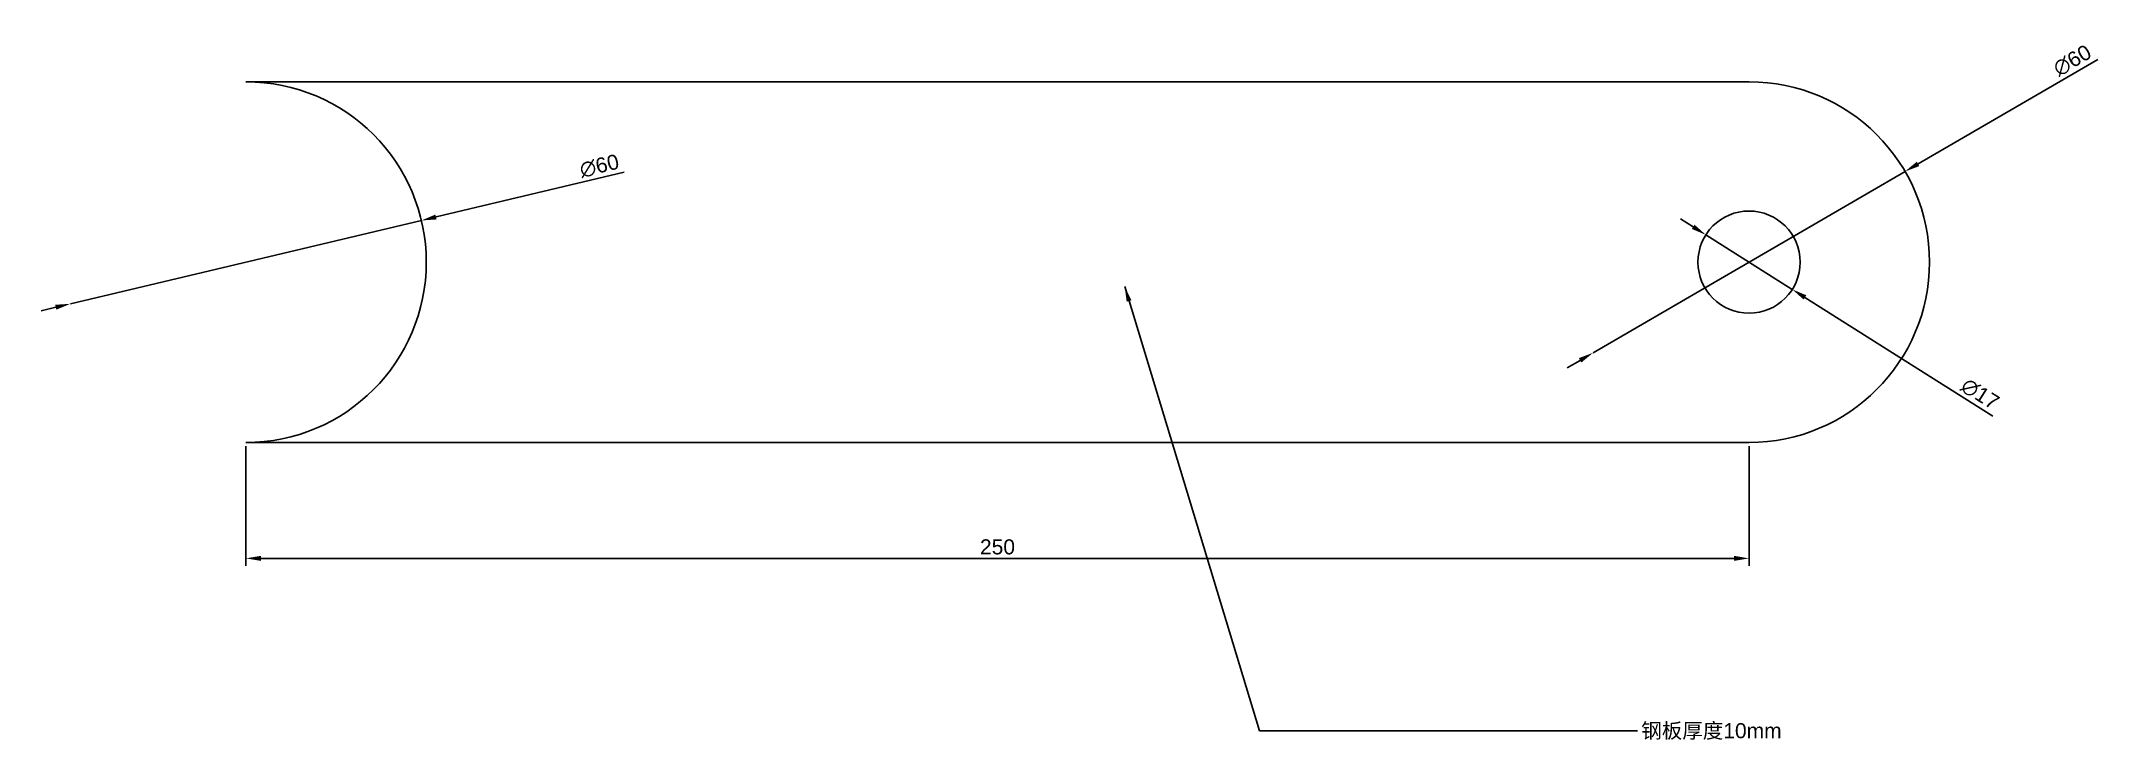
# Model space of a CAD drawing. Header units: millimetres. Extents: x -34 to 308, y -49 to 67.
import ezdxf

# ---------------------------------------------------------------- set-up
doc = ezdxf.new("R2010")
doc.units = ezdxf.units.MM
doc.styles.get("Standard").update_dxf_attribs({"font": 'arial.ttf'})
doc.dimstyles.new('ISO-25', dxfattribs={"dimtxt": 2.5, "dimasz": 2.5, "dimexe": 1.25, "dimexo": 0.625, "dimtad": 1, "dimtxsty": 'Standard', "dimcen": 2.5, "dimadec": 0, "dimazin": 0, "dimtfac": 1, "dimtmove": 0, "dimatfit": 3, "dimfxl": 1, "dimarcsym": 0})

# ---------------------------------------------------------------- blocks, each defined once
blk = doc.blocks.new('*D6')
at = {"color": 0, "lineweight": -2, "transparency": 16777216}
for p, q in [((0, -0.62), (0, -20.53)), ((250, -0.62), (250, -20.53)), ((2.5, -19.28), (247.5, -19.28))]:
    blk.add_line(p, q, dxfattribs=at)
at = {"color": 0, "transparency": 16777216}
for points in [[(2.5, -18.86), (2.5, -19.69), (0, -19.28)], [(247.5, -18.86), (247.5, -19.69), (250, -19.28)]]:
    blk.add_solid(points, dxfattribs=at)
at = {"layer": 'Defpoints', "color": 0, "transparency": 16777216}
for p in [(0, 0), (250, 0), (250, -19.28)]:
    blk.add_point(p, dxfattribs=at)
at = {"color": 0, "transparency": 16777216, "insert": (125, -17.38), "char_height": 2.5, "attachment_point": 5}
blk.add_mtext('250', dxfattribs=at)
blk = doc.blocks.new('*D7')
at = {"color": 0, "lineweight": -2, "transparency": 16777216}
for p, q in [((62.92, 44.94), (31.62, 37.51)), ((-29.19, 23.07), (29.19, 36.93)), ((-31.62, 22.49), (-34.05, 21.91))]:
    blk.add_line(p, q, dxfattribs=at)
at = {"color": 0, "transparency": 16777216}
for points in [[(31.52, 37.91), (31.72, 37.1), (29.19, 36.93)], [(-31.72, 22.9), (-31.52, 22.09), (-29.19, 23.07)]]:
    blk.add_solid(points, dxfattribs=at)
at = {"layer": 'Defpoints', "color": 0, "transparency": 16777216}
for p in [(29.19, 36.93), (-29.19, 23.07)]:
    blk.add_point(p, dxfattribs=at)
at = {"color": 0, "transparency": 16777216, "insert": (58.79, 45.99), "char_height": 2.5, "attachment_point": 5, "rotation": 13.3573}
blk.add_mtext('∅60', dxfattribs=at)
blk = doc.blocks.new('*D8')
at = {"color": 0, "lineweight": -2, "transparency": 16777216}
for p, q in [((308.01, 63.73), (278.1, 46.34)), ((224.06, 14.92), (275.94, 45.08)), ((221.9, 13.66), (219.74, 12.41))]:
    blk.add_line(p, q, dxfattribs=at)
at = {"color": 0, "transparency": 16777216}
for points in [[(277.89, 46.7), (278.31, 45.97), (275.94, 45.08)], [(221.69, 14.03), (222.11, 13.3), (224.06, 14.92)]]:
    blk.add_solid(points, dxfattribs=at)
at = {"layer": 'Defpoints', "color": 0, "transparency": 16777216}
for p in [(275.94, 45.08), (224.06, 14.92)]:
    blk.add_point(p, dxfattribs=at)
at = {"color": 0, "transparency": 16777216, "insert": (303.76, 63.53), "char_height": 2.5, "attachment_point": 5, "rotation": 30.1732}
blk.add_mtext('∅60', dxfattribs=at)
blk = doc.blocks.new('*D9')
at = {"color": 0, "lineweight": -2, "transparency": 16777216}
for p, q in [((240.7, 35.88), (238.59, 37.21)), ((242.81, 34.54), (257.19, 25.46)), ((290.56, 4.36), (259.3, 24.12))]:
    blk.add_line(p, q, dxfattribs=at)
at = {"color": 0, "transparency": 16777216}
for points in [[(240.92, 36.23), (240.48, 35.52), (242.81, 34.54)], [(259.52, 24.48), (259.08, 23.77), (257.19, 25.46)]]:
    blk.add_solid(points, dxfattribs=at)
at = {"layer": 'Defpoints', "color": 0, "transparency": 16777216}
for p in [(242.81, 34.54), (257.19, 25.46)]:
    blk.add_point(p, dxfattribs=at)
at = {"color": 0, "transparency": 16777216, "insert": (288.42, 8.05), "char_height": 2.5, "attachment_point": 5, "rotation": 327.7056}
blk.add_mtext('∅17', dxfattribs=at)

msp = doc.modelspace()

# ---------------------------------------------------------------- linework, layer by layer
at = {"color": 0}
for points in [[(250, 60), (0, 60)], [(0, 0), (250, 0)]]:
    msp.add_lwpolyline(points, dxfattribs=at)
msp.add_circle((250, 30), 8.5, dxfattribs=at)
for centre in [(0, 30), (250, 30)]:
    msp.add_arc(centre, 30, 270, 90, dxfattribs=at)

# ---------------------------------------------------------------- texts
at = {"color": 3, "insert": (232.069, -46.689), "char_height": 2.5, "width": 35.3785, "attachment_point": 1}
msp.add_mtext('{\\fSimSun|b0|i0|c134|p2;钢板厚度}10mm', dxfattribs=at)

# ---------------------------------------------------------------- dimensions: what is measured, and where the dimension line sits
at = {"color": 3}
for p1, p2, picture, middle in [((224.065, 14.922), (275.935, 45.078), '*D8', (304.748, 61.83)), ((-29.188, 23.069), (29.188, 36.931), '*D7', (59.247, 44.068)), ((242.815, 34.541), (257.185, 25.459), '*D9', (287.371, 6.38))]:
    dim = msp.add_diameter_dim_2p(p1=p1, p2=p2, dimstyle='ISO-25', dxfattribs=at)
    dim.commit()
    dim.dimension.update_dxf_attribs({"geometry": picture, "text_midpoint": middle, "dimtype": 163})
dim = msp.add_linear_dim(base=(250, -19.278), p1=(0, 0), p2=(250, 0), dimstyle='ISO-25', dxfattribs=at)
dim.commit()
dim.dimension.update_dxf_attribs({"geometry": '*D6', "text_midpoint": (125, -17.377)})

# ---------------------------------------------------------------- leaders
at = {"color": 3, "annotation_type": 0, "has_hookline": 1, "hookline_direction": 0, "text_width": 23.668}
msp.add_leader([(146.156, 25.93), (168.584, -47.939), (231.444, -47.939)], dimstyle='ISO-25', override={"dimgap": 0.625, "dimtad": 0}, dxfattribs=at)

doc.saveas('drawing.dxf')
